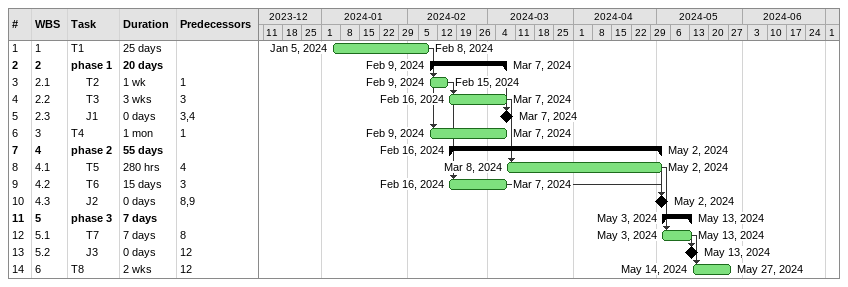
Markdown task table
| ID | WBS | Task | Duration | Start | Finish | Predecessors |
|---|---|---|---|---|---|---|
| 1 | 1 | T1 | 25d | 2024-01-05 | 2024-02-08 |  |
| 2 | 2 | **phase 1** | 20d | 2024-02-09 | 2024-03-07 |  |
| 3 | 2.1 | T2 | 1w | 2024-02-09 | 2024-02-15 | 1 |
| 4 | 2.2 | T3 | 3w | 2024-02-16 | 2024-03-07 | 3 |
| 5 | 2.3 | J1 | 0d | 2024-03-07 | 2024-03-07 | 3, 4 |
| 6 | 3 | T4 | 1mo | 2024-02-09 | 2024-03-07 | 1 |
| 7 | 4 | **phase 2** | 55d | 2024-02-16 | 2024-05-02 |  |
| 8 | 4.1 | T5 | 280h | 2024-03-08 | 2024-05-02 | 4 |
| 9 | 4.2 | T6 | 15d | 2024-02-16 | 2024-03-07 | 3 |
| 10 | 4.3 | J2 | 0d | 2024-05-02 | 2024-05-02 | 8, 9 |
| 11 | 5 | **phase 3** | 7d | 2024-05-03 | 2024-05-13 |  |
| 12 | 5.1 | T7 | 7d | 2024-05-03 | 2024-05-13 | 8 |
| 13 | 5.2 | J3 | 0d | 2024-05-13 | 2024-05-13 | 12 |
| 14 | 6 | T8 | 2w | 2024-05-14 | 2024-05-27 | 12 |
